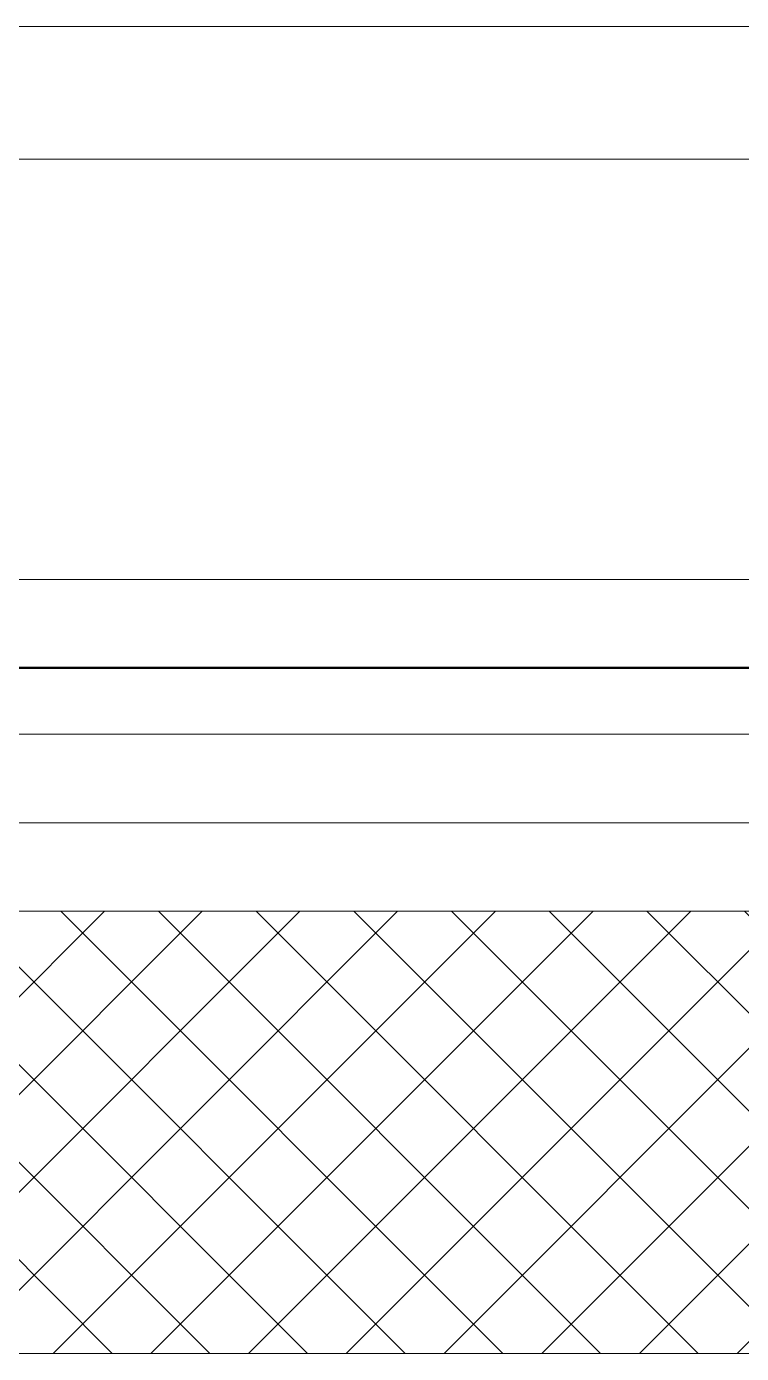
# Model space of a CAD drawing. Extents: x -1701 to 23780, y -363 to 7742.
# Drawn here: x 9136.8 to 9169.2, y 2805 to 2865 of the extents above; entities that cross this region are included whole.
import ezdxf

# ---------------------------------------------------------------- set-up
doc = ezdxf.new("R2010")
doc.units = 0
doc.header["$LTSCALE"] = 25
doc.header["$MEASUREMENT"] = 0
doc.layers.get('0').update_dxf_attribs({"color": 9, "lineweight": 9})
for name, color, linetype, lineweight in [('Audi$0$00', 8, 'Continuous', 9), ('Audi$0$06C', 8, 'Continuous', 9), ('Audi$0$06D', 8, 'Continuous', 9), ('Audi$0$09W', 8, 'Continuous', 9), ('Audi$0$10', 8, 'Continuous', 9), ('Audi$0$33', 8, 'Audi$0$BATTING', 9)]:
    doc.layers.add(name, color=color, linetype=linetype, lineweight=lineweight)
doc.linetypes.add('Audi$0$BATTING', pattern='A,0.0001,-0.1,[134,ltypeshp.shx,S=0.1,R=0,X=-0.1,Y=0],-0.2,[134,ltypeshp.shx,S=0.1,R=180,X=0.1,Y=0],-0.1', length=0.4001)

# ---------------------------------------------------------------- blocks, each defined once
blk = doc.blocks.new('Audi')
at = {"layer": 'Audi$0$09W'}
h = blk.add_hatch(dxfattribs=at)
h.set_pattern_fill('ANSI37', color=256, scale=25, style=0)
h.paths.add_polyline_path([(9227.5, 2805), (9105, 2805), (9105, 2825), (9227.5, 2825)])
at = {"layer": 'Audi$0$00'}
blk.add_lwpolyline([(9227.5, 2805), (9105, 2805), (9105, 2825), (9227.5, 2825)], close=True, dxfattribs=at)
at = {"layer": 'Audi$0$06C'}
blk.add_line((7067.5, 2865), (10767.5, 2865), dxfattribs=at)
at = {"layer": 'Audi$0$06D'}
for points in [[(9105, 2839.999), (9355, 2840)], [(9355, 2825), (9355, 2833), (9105, 2833), (9105, 2825)]]:
    blk.add_lwpolyline(points, dxfattribs=at)
at = {"layer": 'Audi$0$10'}
blk.add_line((8088.983, 2859), (10761.5, 2859), dxfattribs=at)
at = {"layer": 'Audi$0$10', "const_width": 0.1}
blk.add_lwpolyline([(9098.188, 2835.999), (9361.448, 2835.999)], dxfattribs=at)
at = {"layer": 'Audi$0$33', "ltscale": 0.4}
blk.add_lwpolyline([(9105, 2829), (9355, 2829)], dxfattribs=at)

msp = doc.modelspace()

# ---------------------------------------------------------------- block references
at = {"color": 6}
msp.add_blockref('Audi', (0, 0), dxfattribs=at)

doc.saveas('drawing.dxf')
